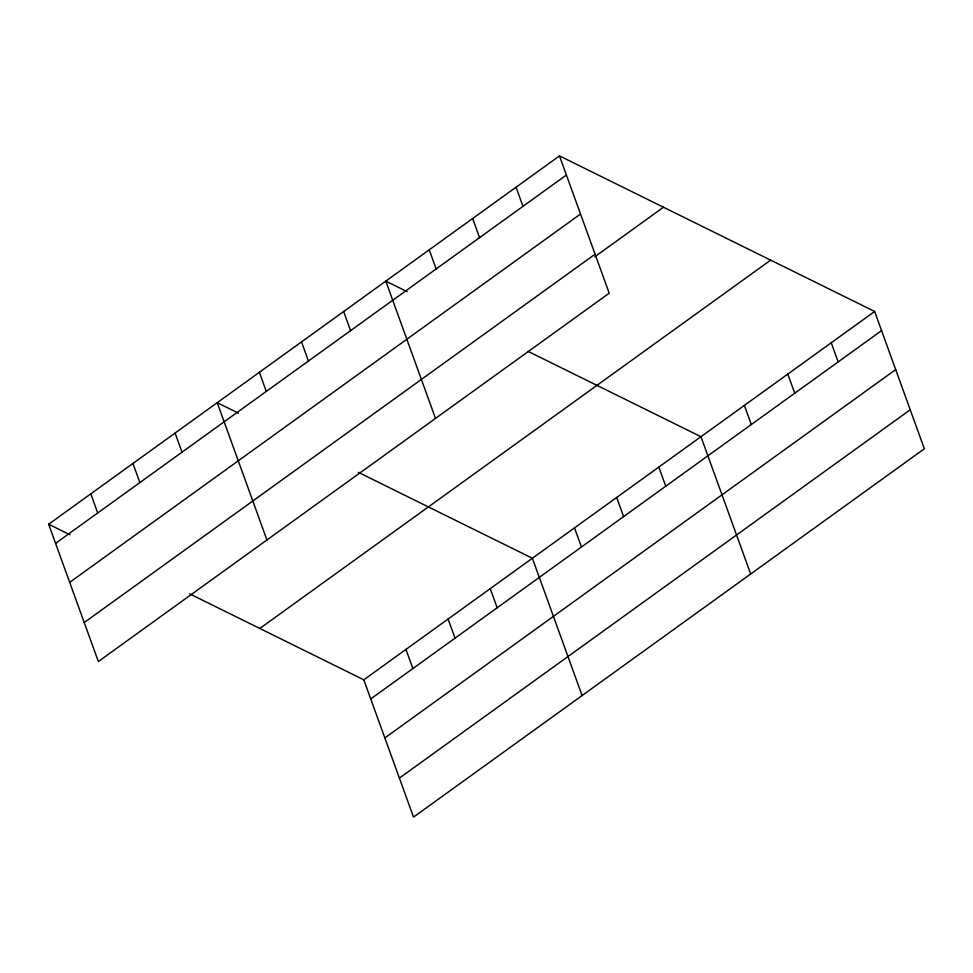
<?xml version="1.0" encoding="UTF-8"?>
<svg xmlns="http://www.w3.org/2000/svg" width="973" height="973" viewBox="0 0 973 973"><rect width="100%" height="100%" fill="white"/><g stroke="black" fill="none" stroke-linecap="round" stroke-linejoin="round"><path stroke-width="1.46" d="M559.487 155.899L609.195 293.189L98.346 661.531L48.65 524.228L559.487 155.899L874.654 311.469L924.35 448.772L413.513 817.101L363.805 679.811L189.699 593.858M55.57 543.36L566.42 175.018M69.691 582.353L580.528 214.024M84.237 622.538L595.075 254.196M594.746 256.811L663.489 207.237M259.803 628.473L770.652 260.132M363.805 679.811L874.654 311.469M370.737 698.942L881.574 330.601M384.846 737.935L895.695 369.594M399.392 778.108L910.229 409.767M407.14 291.657L385.807 281.136L435.503 418.426M528.169 351.411L700.961 436.707L750.67 573.997M238.555 413.209L217.222 402.688L266.93 539.979M358.271 472.306L532.389 558.259L582.085 695.549M48.65 524.228L69.983 534.761M831.234 342.776L838.154 361.907M787.802 374.094L794.734 393.214M744.381 405.4L751.314 424.52M658.818 467.089L665.739 486.22M516.067 187.205L522.988 206.337M616.675 497.483L623.596 516.614M472.647 218.511L479.567 237.643M574.532 527.865L581.453 546.996M429.227 249.818L436.147 268.949M490.246 588.641L497.167 607.772M343.664 311.518L350.584 330.65M448.103 619.035L455.023 638.166M301.521 341.912L308.441 361.032M405.96 649.417L412.88 668.548M259.377 372.294L266.298 391.426M175.079 433.07L182.012 452.202M132.936 463.464L139.857 482.584M90.793 493.846L97.714 512.978"/></g></svg>
